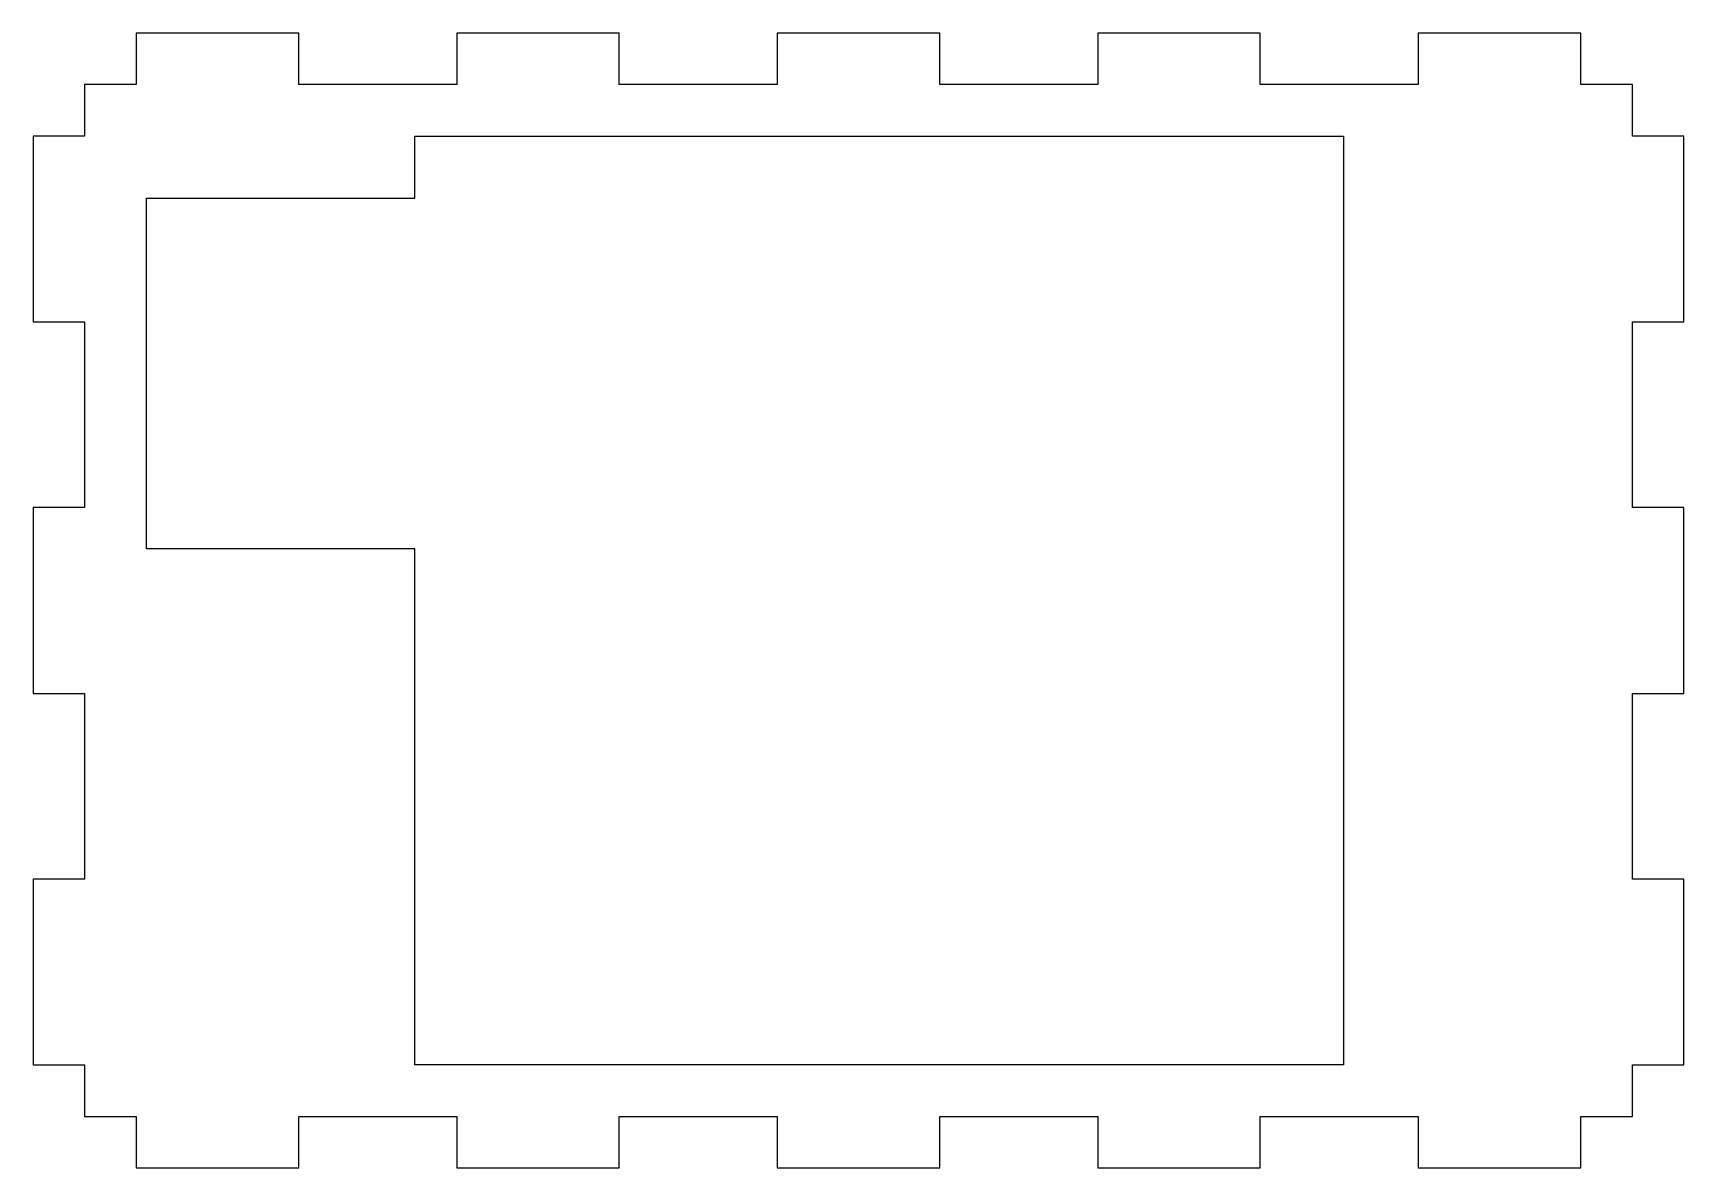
# Model space of a CAD drawing. Header units: millimetres. Extents: x -80 to 80, y -55 to 55.
import ezdxf

# ---------------------------------------------------------------- set-up
doc = ezdxf.new("R2010")
doc.units = ezdxf.units.MM

msp = doc.modelspace()

# ---------------------------------------------------------------- linework, layer by layer
at = {"color": 7, "linetype": 'Continuous', "lineweight": 25}
for p, q in [((-54.25, 55), (-70, 55)), ((-70, 55), (-70, 50)), ((-54.25, 50), (-54.25, 55)), ((-23.1875, 55), (-38.9375, 55)), ((-38.9375, 55), (-38.9375, 50)), ((-23.1875, 50), (-23.1875, 55)), ((7.875, 55), (-7.875, 55)), ((-7.875, 55), (-7.875, 50)), ((7.875, 50), (7.875, 55)), ((38.9375, 55), (23.1875, 55)), ((23.1875, 55), (23.1875, 50)), ((38.9375, 50), (38.9375, 55)), ((70, 55), (54.25, 55)), ((54.25, 55), (54.25, 50)), ((70, 50), (70, 55)), ((-70, 50), (-75, 50)), ((-75, 50), (-75, 45)), ((-38.9375, 50), (-54.25, 50)), ((-7.875, 50), (-23.1875, 50)), ((23.1875, 50), (7.875, 50)), ((54.25, 50), (38.9375, 50)), ((75, 50), (70, 50)), ((75, 45), (75, 50)), ((-75, 45), (-80, 45)), ((-80, 45), (-80, 27)), ((-43, 45), (47, 45)), ((-43, 39), (-43, 45)), ((47, 45), (47, -45)), ((80, 45), (75, 45)), ((80, 27), (80, 45)), ((-69, 5), (-69, 39)), ((-69, 39), (-43, 39)), ((-80, 27), (-75, 27)), ((-75, 27), (-75, 9)), ((75, 9), (75, 27)), ((75, 27), (80, 27)), ((-75, 9), (-80, 9)), ((-80, 9), (-80, -9)), ((80, 9), (75, 9)), ((80, -9), (80, 9)), ((-43, 5), (-69, 5)), ((-43, -45), (-43, 5)), ((-80, -9), (-75, -9)), ((-75, -9), (-75, -27)), ((75, -27), (75, -9)), ((75, -9), (80, -9)), ((-75, -27), (-80, -27)), ((-80, -27), (-80, -45)), ((80, -27), (75, -27)), ((80, -45), (80, -27)), ((-80, -45), (-75, -45)), ((-75, -45), (-75, -50)), ((47, -45), (-43, -45)), ((75, -50), (75, -45)), ((75, -45), (80, -45)), ((-75, -50), (-70, -50)), ((-70, -50), (-70, -55)), ((-54.25, -55), (-54.25, -50)), ((-54.25, -50), (-38.9375, -50)), ((-38.9375, -50), (-38.9375, -55)), ((-23.1875, -55), (-23.1875, -50)), ((-23.1875, -50), (-7.875, -50)), ((-7.875, -50), (-7.875, -55)), ((7.875, -55), (7.875, -50)), ((7.875, -50), (23.1875, -50)), ((23.1875, -50), (23.1875, -55)), ((38.9375, -55), (38.9375, -50)), ((38.9375, -50), (54.25, -50)), ((54.25, -50), (54.25, -55)), ((70, -50), (75, -50)), ((70, -55), (70, -50)), ((-70, -55), (-54.25, -55)), ((-38.9375, -55), (-23.1875, -55)), ((-7.875, -55), (7.875, -55)), ((23.1875, -55), (38.9375, -55)), ((54.25, -55), (70, -55))]:
    msp.add_line(p, q, dxfattribs=at)

doc.saveas('drawing.dxf')
